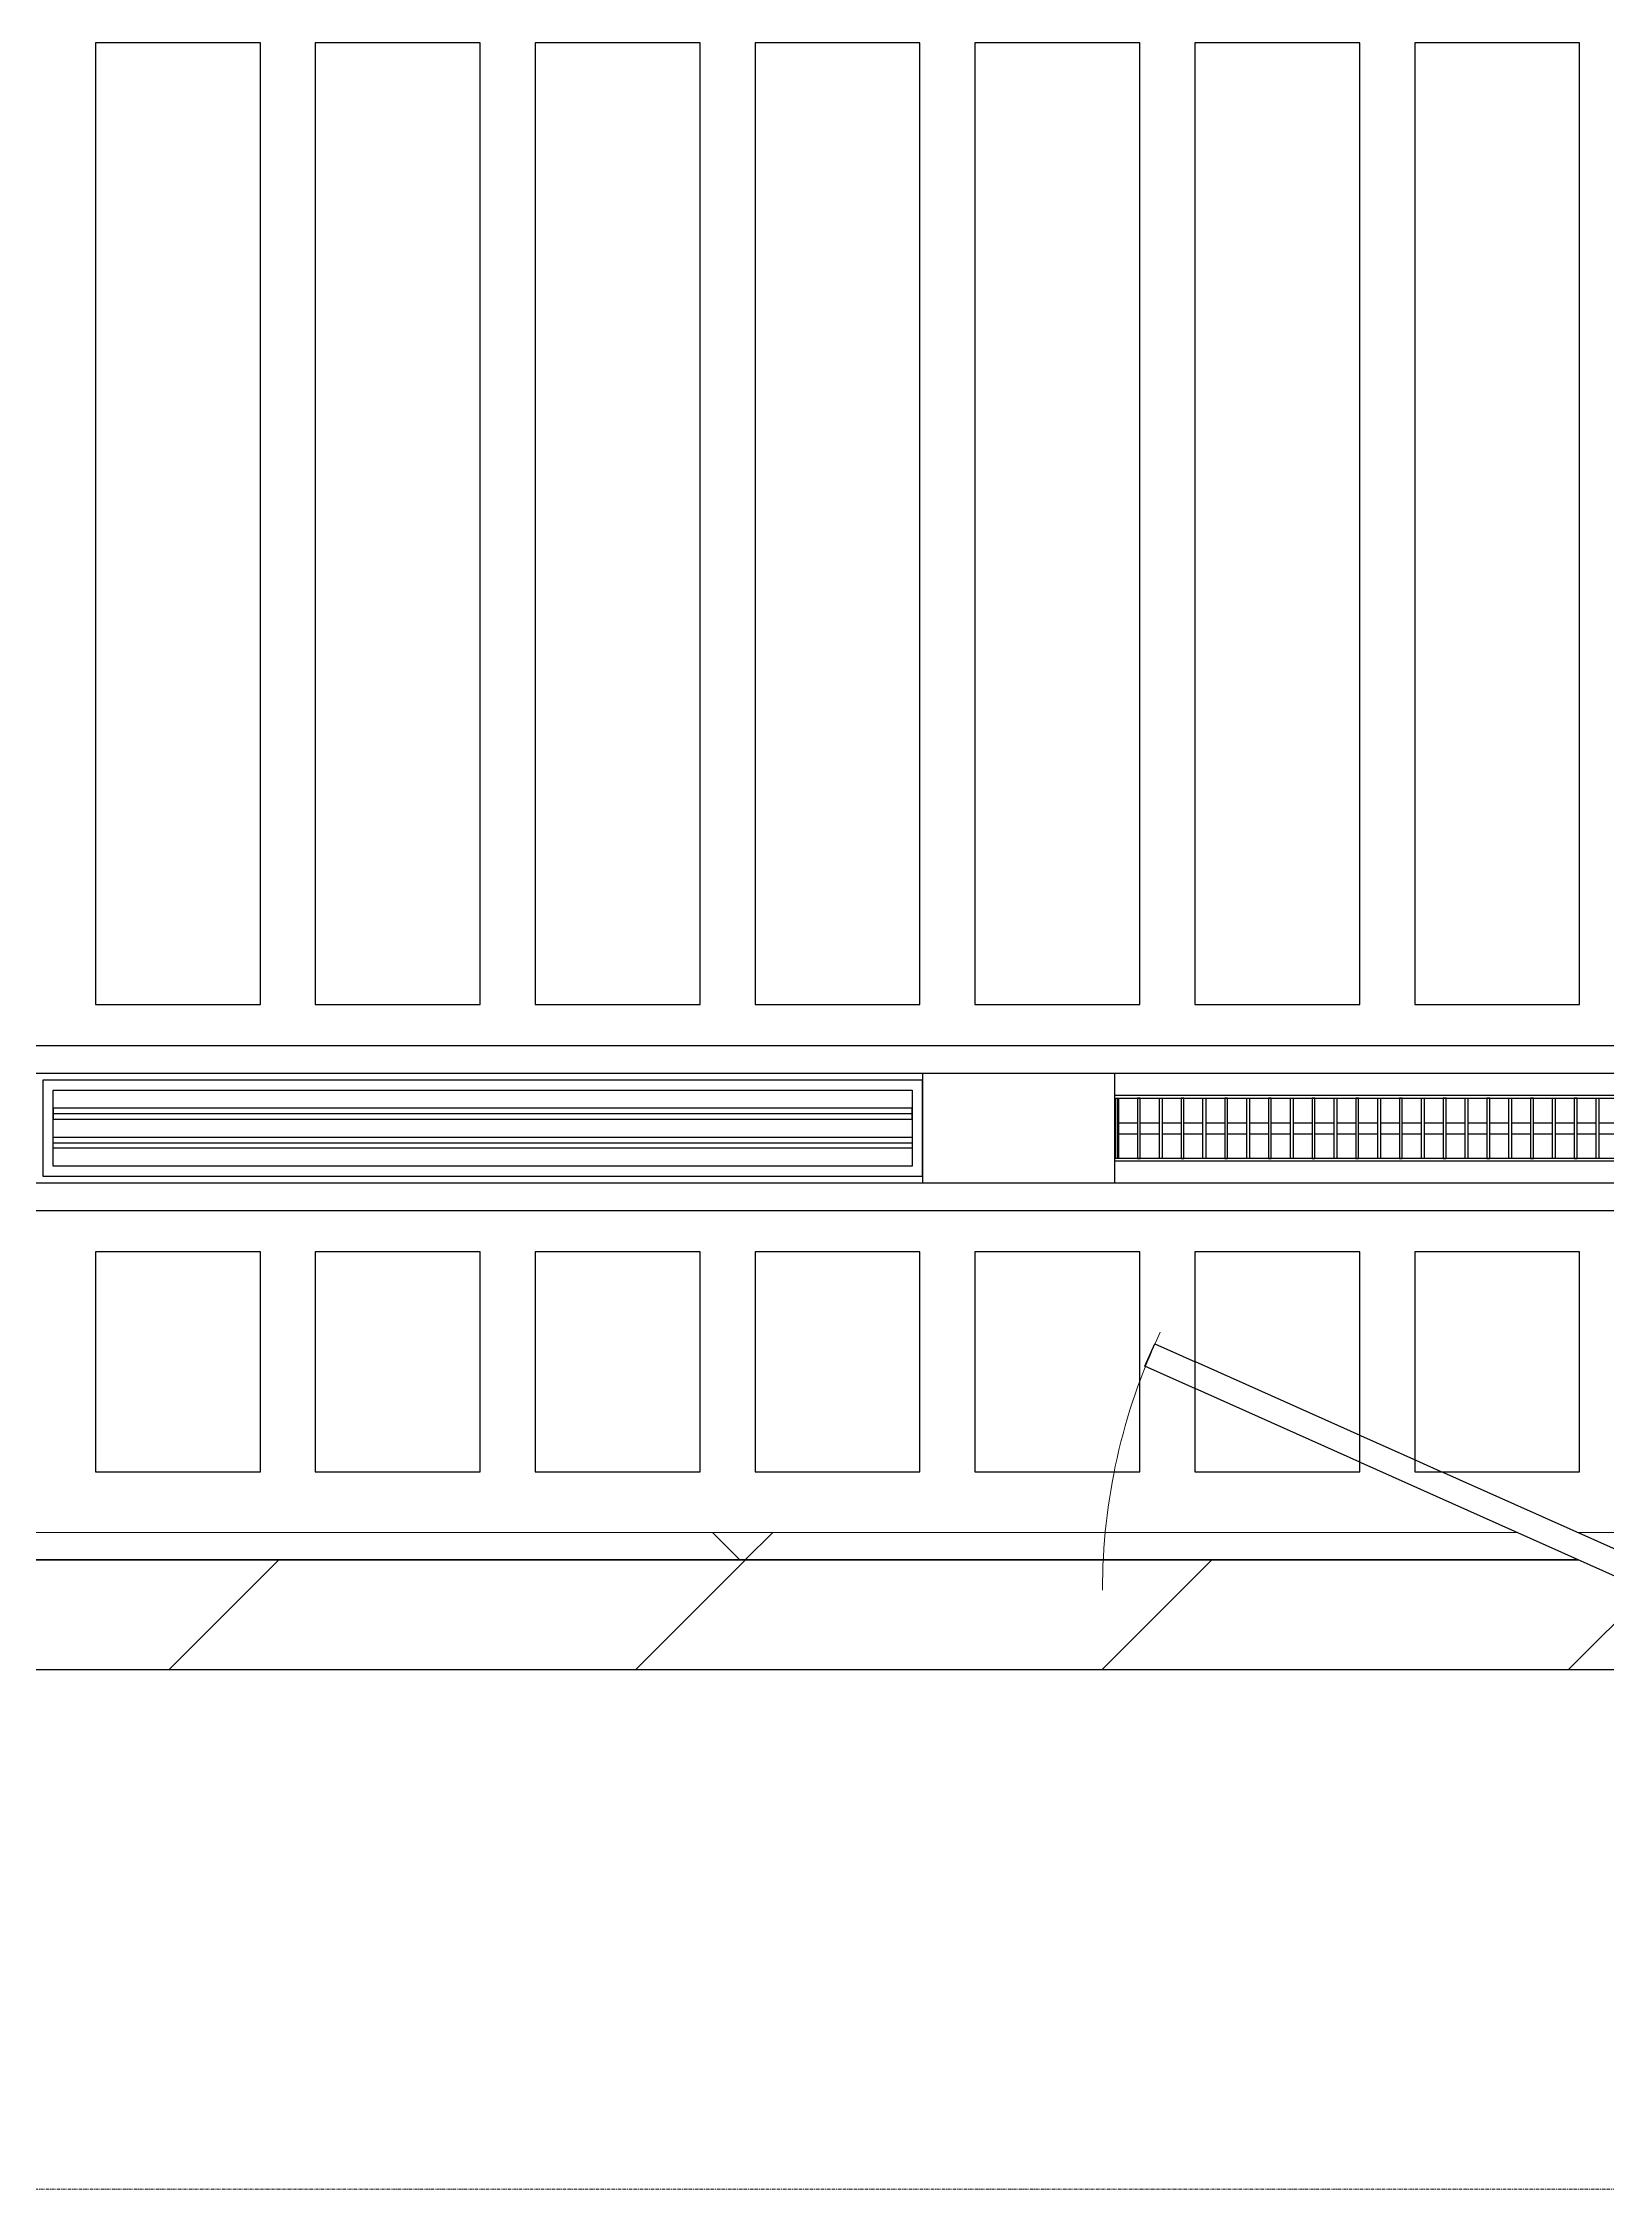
# Model space of a CAD drawing. Header units: millimetres. Extents: x -962357 to -591933, y -35273 to 59420.
# Drawn here: x -865708 to -862862, y -4320 to -414 of the extents above; entities that cross this region are included whole.
import ezdxf
from ezdxf.enums import TextEntityAlignment as Align

# ---------------------------------------------------------------- set-up
doc = ezdxf.new("R2010")
doc.units = ezdxf.units.MM
doc.linetypes.add('DPA_Grid _ Level 100', pattern=[10, 5.5, -1.6, 1.3, -1.6])
for name, color, linetype in [('000 - WIPEOUT', 250, 'Continuous'), ('001 - ASCESSORIES', 251, 'Continuous'), ('A04_TUBE SERIES', 2, 'Continuous'), ('A11_ALU.SOLID SHEET', 2, 'Continuous')]:
    doc.layers.add(name, color=color, linetype=linetype)
for name, color, linetype, lineweight in [('008 - LIGHTING', 1, 'Continuous', 9), ('A-DOOR', 3, 'Continuous', 25), ('A-DOOR-E', 2, 'Continuous', 25), ('A-DOOR-OPNG', 2, 'Continuous', 9), ('A-GLAZ-CURT', 2, 'Continuous', 9), ('A-WALL', 5, 'Continuous', 9), ('A-WALL-FNSH', 2, 'Continuous', 9), ('A-WALL-PATT', 1, 'Continuous', 9), ('S-GRID', 251, 'Continuous', 9)]:
    doc.layers.add(name, color=color, linetype=linetype, lineweight=lineweight)

# ---------------------------------------------------------------- blocks, each defined once
blk = doc.blocks.new('DPA_AC-SG-PI - A1_1200x1300 mm-9434752-4130-01 MULTI-PURPOSE LEVEL - REFLECTED CEILING PLAN')
at = {"layer": 'A-DOOR'}
for p, q in [((-500, 5), (-500, -45)), ((-525, -20), (-475, -20))]:
    blk.add_line(p, q, dxfattribs=at)
for start, end in [(0, 180), (180, 0)]:
    blk.add_arc((-500, -70), 10, start, end, dxfattribs=at)
at = {"layer": 'A-DOOR-E'}
for p, q in [((-575, -11.1), (-556.6, 30)), ((-556.6, 30), (522.8, -452.3)), ((504.5, -493.4), (-575, -11.1)), ((522.8, -452.3), (504.5, -493.4))]:
    blk.add_line(p, q, dxfattribs=at)
at = {"layer": 'A-DOOR-OPNG'}
blk.add_arc((-500, -44.8), 1100, 334.7442, 0, dxfattribs=at)
blk = doc.blocks.new('PPLS-PP19_Custom Tile Pattern - Custom Tile Pattern-V70-4130-01 MULTI-PURPOSE LEVEL - REFLECTED CEILING PLAN')
at = {"layer": 'A-GLAZ-CURT'}
for p, q in [((-300, 0), (300, 0)), ((300, 0), (-300, 0)), ((-134.2, 0), (-140, 0)), ((230.1, 0), (300, 0)), ((-300, -50), (300, -50)), ((300, -50), (-300, -50))]:
    blk.add_line(p, q, dxfattribs=at)
at = {"layer": 'A-GLAZ-CURT', "flags": 128}
for points in [[(-300, 0), (-291.6, 0), (-283.3, 0), (-275.2, 0), (-267.3, 0), (-259.5, 0), (-251.8, 0), (-244.2, 0), (-236.7, 0), (-229.4, 0), (-222.1, 0), (-214.8, 0), (-207.7, 0), (-200.8, 0), (-194, 0), (-187.5, 0), (-181.4, 0)], [(-190.4, 0), (-196.4, 0), (-202.6, 0), (-209, 0), (-215.7, 0), (-222.6, 0), (-229.7, 0), (-237, 0), (-244.4, 0), (-252, 0), (-259.7, 0), (-267.5, 0), (-275.5, 0), (-283.6, 0), (-291.7, 0), (-300, 0)], [(-149.4, 0), (-141.8, 0), (-132.8, 0), (-126.1, 0)]]:
    blk.add_lwpolyline(points, dxfattribs=at)
at = {"layer": 'A-GLAZ-CURT'}
for points, knots in [([(-300, 0), (-284.7, 0), (-236.6, 0), (-176.1, 0), (-138.3, 0), (-124.9, 0)], [-5323.127839, -5323.127839, -5323.127839, -5323.127839, -4502.809032, -2700.551212, -1108.984966, -1108.984966, -1108.984966, -1108.984966]), ([(-159.2, 0), (-159.6, 0), (-163.4, 0), (-174, 0), (-185.6, 0), (-209.8, 0), (-232, 0), (-248.9, 0), (-253.5, 0), (-253.7, 0)], [-2257.973564, -2257.973564, -2257.973564, -2257.973564, -2237.412286, -2029.680487, -1755.085331, -1400.429864, -858.079193, -543.655514, -531.287897, -531.287897, -531.287897, -531.287897]), ([(-143.3, 0), (-144.7, 0), (-149.9, 0), (-162, 0), (-177.9, 0), (-199.5, 0), (-215.4, 0), (-225.5, 0), (-226.7, 0)], [-2390.191866, -2390.191866, -2390.191866, -2390.191866, -2308.929706, -2113.765672, -1763.376603, -1422.553702, -978.033455, -910.549282, -910.549282, -910.549282, -910.549282]), ([(-128, 0), (-130.6, 0), (-136.8, 0), (-144.4, 0), (-147.1, 0)], [-5691.037617, -5691.037617, -5691.037617, -5691.037617, -5508.838257, -5319.88299, -5319.88299, -5319.88299, -5319.88299]), ([(-65.9, 0), (-70.5, 0), (-83.9, 0), (-110.9, 0), (-128.7, 0), (-142.4, 0), (-143.6, 0)], [-7788.403577, -7788.403577, -7788.403577, -7788.403577, -7508.296369, -7004.680444, -6449.282163, -6393.465623, -6393.465623, -6393.465623, -6393.465623]), ([(-118.2, 0), (-119.4, 0), (-122.1, 0), (-125.4, 0), (-127, 0), (-127.4, 0)], [-164.249813, -164.249813, -164.249813, -164.249813, -98.539552, -24.539552, 0, 0, 0, 0]), ([(-126.5, 0), (-122.4, 0), (-108.7, 0), (-90.8, 0), (-77.2, 0), (-72.3, 0)], [-5231.017328, -5231.017328, -5231.017328, -5231.017328, -4994.692869, -4542.524482, -4234.633075, -4234.633075, -4234.633075, -4234.633075]), ([(-125.7, 0), (-125.3, 0), (-120.4, 0), (-107.3, 0), (-90.4, 0), (-75.3, 0), (-68.4, 0), (-65.1, 0), (-63.6, 0)], [-4082.700899, -4082.700899, -4082.700899, -4082.700899, -4054.690705, -3793.097032, -3402.597032, -3144.956779, -3050.982048, -2969.237017, -2969.237017, -2969.237017, -2969.237017]), ([(-114.9, 0), (-108, 0), (-98.7, 0), (-91.2, 0), (-90.5, 0)], [-6773.888853, -6773.888853, -6773.888853, -6773.888853, -6236.997189, -6184.855039, -6184.855039, -6184.855039, -6184.855039]), ([(-58.7, 0), (-59.6, 0), (-65.7, 0), (-81.2, 0), (-99.4, 0), (-111.4, 0), (-113.3, 0)], [-1113.463882, -1113.463882, -1113.463882, -1113.463882, -1060.00838, -740.068933, -229.489605, -123.718209, -123.718209, -123.718209, -123.718209]), ([(-39.2, 0), (-39.7, 0), (-45.3, 0), (-56.2, 0), (-75.6, 0), (-92, 0), (-103.2, 0), (-106.1, 0)], [-1826.829157, -1826.829157, -1826.829157, -1826.829157, -1792.521578, -1466.981642, -1208.454564, -789.402658, -608.943052, -608.943052, -608.943052, -608.943052]), ([(-96.4, 0), (-96.2, 0), (-90.9, 0), (-71.3, 0), (-42.5, 0), (-15.2, 0), (-3.8, 0), (-1, 0)], [-5115.12164, -5115.12164, -5115.12164, -5115.12164, -5103.229623, -4799.173296, -4065.652676, -3589.737505, -3410.081093, -3410.081093, -3410.081093, -3410.081093]), ([(-67.9, 0), (-73, 0), (-81.1, 0), (-89.2, 0), (-91.8, 0)], [-2627.997013, -2627.997013, -2627.997013, -2627.997013, -2193.204658, -1970.99776, -1970.99776, -1970.99776, -1970.99776]), ([(-79.5, 0), (-79.3, 0), (-74.9, 0), (-70.9, 0), (-67.4, 0)], [-1286.743147, -1286.743147, -1286.743147, -1286.743147, -1274.333717, -1073.56893, -1073.56893, -1073.56893, -1073.56893]), ([(-29, 0), (-34, 0), (-43.7, 0), (-55.8, 0), (-63.3, 0), (-65.5, 0)], [-2680.714891, -2680.714891, -2680.714891, -2680.714891, -2413.671296, -2161.752162, -2037.343317, -2037.343317, -2037.343317, -2037.343317]), ([(31.2, 0), (26, 0), (12, 0), (-16.9, 0), (-42.2, 0), (-56.4, 0), (-58.5, 0)], [-4496.803627, -4496.803627, -4496.803627, -4496.803627, -4222.080604, -3745.412743, -2981.410125, -2831.320802, -2831.320802, -2831.320802, -2831.320802]), ([(-49.8, 0), (-48.2, 0), (-45.4, 0), (-42.6, 0), (-41.8, 0)], [-4417.7536, -4417.7536, -4417.7536, -4417.7536, -4321.566175, -4270.495146, -4270.495146, -4270.495146, -4270.495146]), ([(71, 0), (70.7, 0), (65.3, 0), (53.5, 0), (37, 0), (24.1, 0), (12.8, 0), (-2.9, 0), (-20.6, 0), (-32.8, 0), (-42.4, 0), (-47, 0), (-47.8, 0)], [-2966.590051, -2966.590051, -2966.590051, -2966.590051, -2950.589685, -2634.532728, -2313.748533, -2106.613311, -1925.670641, -1617.263037, -1290.787923, -1039.307308, -819.71621, -773.893057, -773.893057, -773.893057, -773.893057]), ([(-45.9, 0), (-43, 0), (-37.8, 0), (-33.6, 0), (-32.3, 0)], [-3487.344885, -3487.344885, -3487.344885, -3487.344885, -3315.260113, -3238.248822, -3238.248822, -3238.248822, -3238.248822]), ([(-31.3, 0), (-28.4, 0), (-17, 0), (8.8, 0), (43.4, 0), (68.5, 0), (77.9, 0), (79.3, 0)], [-6062.162279, -6062.162279, -6062.162279, -6062.162279, -5862.463379, -5340.621928, -4573.028122, -4094.177415, -3998.447461, -3998.447461, -3998.447461, -3998.447461]), ([(2.8, 0), (-4.7, 0), (-14.7, 0), (-28.9, 0), (-31.3, 0)], [-9880.810509, -9880.810509, -9880.810509, -9880.810509, -9424.652049, -9299.586361, -9299.586361, -9299.586361, -9299.586361]), ([(-29, 0), (-28.7, 0), (-27.4, 0), (-24.5, 0), (-22.6, 0)], [-166.548282, -166.548282, -166.548282, -166.548282, -102.06493, 0, 0, 0, 0]), ([(-22.6, 0), (-20.3, 0), (-17, 0), (-12.7, 0), (-10.9, 0), (-9.9, 0)], [-56468.192263, -56468.192263, -56468.192263, -56468.192263, -56344.022017, -56303.229861, -56238.992205, -56238.992205, -56238.992205, -56238.992205]), ([(-21.2, 0), (-19.4, 0), (-11.8, 0), (-1.3, 0), (4.5, 0)], [-2989.152759, -2989.152759, -2989.152759, -2989.152759, -2864.387349, -2490.960632, -2490.960632, -2490.960632, -2490.960632]), ([(0.5, 0), (-2.2, 0), (-6.9, 0), (-11, 0), (-12.4, 0)], [-2679.34943, -2679.34943, -2679.34943, -2679.34943, -2518.50168, -2435.772209, -2435.772209, -2435.772209, -2435.772209]), ([(-3.4, 0), (-0.6, 0), (14, 0), (42.8, 0), (88.7, 0), (120.6, 0), (138.3, 0), (138.5, 0)], [-439.821474, -439.821474, -439.821474, -439.821474, -429.606584, -390.253598, -346.313304, -291.370682, -290.5735, -290.5735, -290.5735, -290.5735]), ([(3.4, 0), (4.6, 0), (8, 0), (16, 0), (22.5, 0), (24.5, 0)], [-211.182196, -211.182196, -211.182196, -211.182196, -206.416616, -198.214427, -187.717507, -187.717507, -187.717507, -187.717507]), ([(103.1, 0), (101.1, 0), (86.3, 0), (63.3, 0), (37, 0), (25.3, 0), (20.9, 0)], [-375.435014, -375.435014, -375.435014, -375.435014, -369.147452, -330.153101, -307.516438, -289.397823, -289.397823, -289.397823, -289.397823]), ([(21.5, 0), (22, 0), (24.6, 0), (31, 0), (39, 0), (48.3, 0), (52.8, 0), (53.9, 0)], [-1992.768506, -1992.768506, -1992.768506, -1992.768506, -1956.422387, -1818.904206, -1645.594513, -1443.202566, -1370.028348, -1370.028348, -1370.028348, -1370.028348]), ([(136.4, 0), (121.7, 0), (86.9, 0), (51.2, 0), (31.2, 0)], [-106.750556, -106.750556, -106.750556, -106.750556, -59.610984, 0, 0, 0, 0]), ([(36.3, 0), (37.8, 0), (46.7, 0), (52.8, 0), (56.3, 0)], [-314.598523, -314.598523, -314.598523, -314.598523, -305.899624, -292.458861, -292.458861, -292.458861, -292.458861]), ([(100.3, 0), (90.4, 0), (75.2, 0), (57.8, 0), (46.5, 0), (41.8, 0), (38.2, 0), (37.3, 0)], [-395.777283, -395.777283, -395.777283, -395.777283, -357.622665, -341.267687, -334.000314, -326.15566, -321.97841, -321.97841, -321.97841, -321.97841]), ([(39, 0), (43.3, 0), (54.4, 0), (67.2, 0), (73, 0)], [-4639.627446, -4639.627446, -4639.627446, -4639.627446, -4353.683244, -3976.823525, -3976.823525, -3976.823525, -3976.823525]), ([(96.7, 0), (97, 0), (100.3, 0), (109, 0), (120.8, 0), (139.9, 0), (160.9, 0), (176.3, 0), (182.7, 0)], [-2253.533331, -2253.533331, -2253.533331, -2253.533331, -2233.599744, -2052.234781, -1843.028543, -1530.39897, -1095.004608, -662.803921, -662.803921, -662.803921, -662.803921]), ([(131.4, 0), (132.9, 0), (139.5, 0), (148, 0), (152.6, 0)], [-625.910216, -625.910216, -625.910216, -625.910216, -618.981161, -603.66234, -603.66234, -603.66234, -603.66234]), ([(162.8, 0), (165.4, 0), (168.7, 0), (170.7, 0), (170.7, 0)], [-111.264224, -111.264224, -111.264224, -111.264224, -56.742688, -55.632112, -55.632112, -55.632112, -55.632112]), ([(300, 0), (286.5, 0), (254.2, 0), (207.1, 0), (179.8, 0), (166.2, 0), (164.9, 0)], [-285.253232, -285.253232, -285.253232, -285.253232, -244.693688, -187.987675, -143.776725, -138.771843, -138.771843, -138.771843, -138.771843]), ([(171.5, 0), (176.5, 0), (188.6, 0), (194.3, 0), (195.7, 0)], [-7971.819559, -7971.819559, -7971.819559, -7971.819559, -7784.112253, -7707.76565, -7707.76565, -7707.76565, -7707.76565]), ([(185.8, 0), (186.9, 0), (192.6, 0), (208.8, 0), (219.4, 0), (230.1, 0)], [-46.257281, -46.257281, -46.257281, -46.257281, -41.623857, -24.459831, 0, 0, 0, 0]), ([(219.8, 0), (225.3, 0), (244.4, 0), (264.9, 0), (276, 0), (279, 0)], [-6915.603924, -6915.603924, -6915.603924, -6915.603924, -6582.165592, -6068.460911, -5859.388289, -5859.388289, -5859.388289, -5859.388289]), ([(286.1, 0), (286.6, 0), (288.3, 0), (293.6, 0), (297.8, 0), (300, 0)], [-4011.010929, -4011.010929, -4011.010929, -4011.010929, -3959.664717, -3862.421465, -3746.95702, -3746.95702, -3746.95702, -3746.95702])]:
    blk.add_open_spline(points, degree=3, knots=knots, dxfattribs=at)
for points in [[(-122.9, 0), (-125.3, 0), (-129.6, 0), (-133.8, 0)], [(-108.5, 0), (-104.3, 0), (-99.2, 0), (-91.5, 0)], [(67.8, 0), (71.7, 0), (75.7, 0), (79.6, 0)]]:
    blk.add_open_spline(points, degree=3, dxfattribs=at)
blk = doc.blocks.new('PPLS-PP19_Custom Tile Pattern - Custom Tile Pattern-V84-4130-01 MULTI-PURPOSE LEVEL - REFLECTED CEILING PLAN')
at = {"layer": 'A-GLAZ-CURT'}
for p, q in [((-300, 0), (300, 0)), ((300, 0), (-300, 0)), ((-134.2, 0), (-140, 0)), ((230.1, 0), (300, 0)), ((-300, -50), (300, -50)), ((300, -50), (-300, -50))]:
    blk.add_line(p, q, dxfattribs=at)
at = {"layer": 'A-GLAZ-CURT', "flags": 128}
for points in [[(-300, 0), (-291.6, 0), (-283.3, 0), (-275.2, 0), (-267.3, 0), (-259.5, 0), (-251.8, 0), (-244.2, 0), (-236.7, 0), (-229.4, 0), (-222.1, 0), (-214.8, 0), (-207.7, 0), (-200.8, 0), (-194, 0), (-187.5, 0), (-181.4, 0)], [(-190.4, 0), (-196.4, 0), (-202.6, 0), (-209, 0), (-215.7, 0), (-222.6, 0), (-229.7, 0), (-237, 0), (-244.4, 0), (-252, 0), (-259.7, 0), (-267.5, 0), (-275.5, 0), (-283.6, 0), (-291.7, 0), (-300, 0)], [(-149.4, 0), (-141.8, 0), (-132.8, 0), (-126.1, 0)]]:
    blk.add_lwpolyline(points, dxfattribs=at)
at = {"layer": 'A-GLAZ-CURT'}
for points, knots in [([(-300, 0), (-284.7, 0), (-236.6, 0), (-192, 0), (-164.2, 0), (-158.6, 0)], [-5323.127839, -5323.127839, -5323.127839, -5323.127839, -4502.809032, -2700.551212, -2217.969933, -2217.969933, -2217.969933, -2217.969933]), ([(-159.2, 0), (-159.6, 0), (-163.4, 0), (-174, 0), (-185.6, 0), (-209.8, 0), (-232, 0), (-248.9, 0), (-253.5, 0), (-253.7, 0)], [-2257.973564, -2257.973564, -2257.973564, -2257.973564, -2237.412286, -2029.680487, -1755.085331, -1400.429864, -858.079193, -543.655514, -531.287897, -531.287897, -531.287897, -531.287897]), ([(-156.1, 0), (-157.1, 0), (-164.6, 0), (-177.9, 0), (-199.5, 0), (-215.4, 0), (-225.5, 0), (-226.7, 0)], [-2162.554546, -2162.554546, -2162.554546, -2162.554546, -2113.765672, -1763.376603, -1422.553702, -978.033455, -910.549282, -910.549282, -910.549282, -910.549282]), ([(-143.3, 0), (-144.7, 0), (-146.8, 0), (-149, 0), (-149.6, 0)], [-2390.191866, -2390.191866, -2390.191866, -2390.191866, -2308.929706, -2276.373206, -2276.373206, -2276.373206, -2276.373206]), ([(-128, 0), (-130.6, 0), (-136.8, 0), (-144.4, 0), (-147.1, 0)], [-5691.037617, -5691.037617, -5691.037617, -5691.037617, -5508.838257, -5319.88299, -5319.88299, -5319.88299, -5319.88299]), ([(-65.9, 0), (-70.5, 0), (-83.9, 0), (-110.9, 0), (-128.7, 0), (-142.4, 0), (-143.6, 0)], [-7788.403577, -7788.403577, -7788.403577, -7788.403577, -7508.296369, -7004.680444, -6449.282163, -6393.465623, -6393.465623, -6393.465623, -6393.465623]), ([(-118.2, 0), (-119.4, 0), (-122.1, 0), (-125.4, 0), (-127, 0), (-127.4, 0)], [-164.249813, -164.249813, -164.249813, -164.249813, -98.539552, -24.539552, 0, 0, 0, 0]), ([(-126.5, 0), (-122.4, 0), (-108.7, 0), (-90.8, 0), (-77.2, 0), (-72.3, 0)], [-5231.017328, -5231.017328, -5231.017328, -5231.017328, -4994.692869, -4542.524482, -4234.633075, -4234.633075, -4234.633075, -4234.633075]), ([(-125.7, 0), (-125.3, 0), (-120.4, 0), (-107.3, 0), (-90.4, 0), (-75.3, 0), (-68.4, 0), (-65.1, 0), (-63.6, 0)], [-4082.700899, -4082.700899, -4082.700899, -4082.700899, -4054.690705, -3793.097032, -3402.597032, -3144.956779, -3050.982048, -2969.237017, -2969.237017, -2969.237017, -2969.237017]), ([(-114.9, 0), (-108, 0), (-98.7, 0), (-91.2, 0), (-90.5, 0)], [-6773.888853, -6773.888853, -6773.888853, -6773.888853, -6236.997189, -6184.855039, -6184.855039, -6184.855039, -6184.855039]), ([(-58.7, 0), (-59.6, 0), (-65.7, 0), (-81.2, 0), (-99.4, 0), (-111.4, 0), (-113.3, 0)], [-1113.463882, -1113.463882, -1113.463882, -1113.463882, -1060.00838, -740.068933, -229.489605, -123.718209, -123.718209, -123.718209, -123.718209]), ([(-39.2, 0), (-39.7, 0), (-45.3, 0), (-56.2, 0), (-75.6, 0), (-92, 0), (-103.2, 0), (-106.1, 0)], [-1826.829157, -1826.829157, -1826.829157, -1826.829157, -1792.521578, -1466.981642, -1208.454564, -789.402658, -608.943052, -608.943052, -608.943052, -608.943052]), ([(-96.4, 0), (-96.2, 0), (-90.9, 0), (-71.3, 0), (-42.5, 0), (-15.2, 0), (-3.8, 0), (-1, 0)], [-5115.12164, -5115.12164, -5115.12164, -5115.12164, -5103.229623, -4799.173296, -4065.652676, -3589.737505, -3410.081093, -3410.081093, -3410.081093, -3410.081093]), ([(-67.9, 0), (-73, 0), (-81.1, 0), (-89.2, 0), (-91.8, 0)], [-2627.997013, -2627.997013, -2627.997013, -2627.997013, -2193.204658, -1970.99776, -1970.99776, -1970.99776, -1970.99776]), ([(-79.5, 0), (-79.3, 0), (-74.9, 0), (-70.9, 0), (-67.4, 0)], [-1286.743147, -1286.743147, -1286.743147, -1286.743147, -1274.333717, -1073.56893, -1073.56893, -1073.56893, -1073.56893]), ([(-29, 0), (-34, 0), (-43.7, 0), (-55.8, 0), (-63.3, 0), (-65.5, 0)], [-2680.714891, -2680.714891, -2680.714891, -2680.714891, -2413.671296, -2161.752162, -2037.343317, -2037.343317, -2037.343317, -2037.343317]), ([(31.2, 0), (26, 0), (12, 0), (-16.9, 0), (-42.2, 0), (-56.4, 0), (-58.5, 0)], [-4496.803627, -4496.803627, -4496.803627, -4496.803627, -4222.080604, -3745.412743, -2981.410125, -2831.320802, -2831.320802, -2831.320802, -2831.320802]), ([(-49.8, 0), (-48.2, 0), (-45.4, 0), (-42.6, 0), (-41.8, 0)], [-4417.7536, -4417.7536, -4417.7536, -4417.7536, -4321.566175, -4270.495146, -4270.495146, -4270.495146, -4270.495146]), ([(71, 0), (70.7, 0), (65.3, 0), (53.5, 0), (37, 0), (24.1, 0), (12.8, 0), (-2.9, 0), (-20.6, 0), (-32.8, 0), (-42.4, 0), (-47, 0), (-47.8, 0)], [-2966.590051, -2966.590051, -2966.590051, -2966.590051, -2950.589685, -2634.532728, -2313.748533, -2106.613311, -1925.670641, -1617.263037, -1290.787923, -1039.307308, -819.71621, -773.893057, -773.893057, -773.893057, -773.893057]), ([(-45.9, 0), (-43, 0), (-37.8, 0), (-33.6, 0), (-32.3, 0)], [-3487.344885, -3487.344885, -3487.344885, -3487.344885, -3315.260113, -3238.248822, -3238.248822, -3238.248822, -3238.248822]), ([(-31.3, 0), (-28.4, 0), (-17, 0), (8.8, 0), (43.4, 0), (68.5, 0), (77.9, 0), (79.3, 0)], [-6062.162279, -6062.162279, -6062.162279, -6062.162279, -5862.463379, -5340.621928, -4573.028122, -4094.177415, -3998.447461, -3998.447461, -3998.447461, -3998.447461]), ([(2.8, 0), (-4.7, 0), (-14.7, 0), (-28.9, 0), (-31.3, 0)], [-9880.810509, -9880.810509, -9880.810509, -9880.810509, -9424.652049, -9299.586361, -9299.586361, -9299.586361, -9299.586361]), ([(-29, 0), (-28.7, 0), (-27.4, 0), (-24.5, 0), (-22.6, 0)], [-166.548282, -166.548282, -166.548282, -166.548282, -102.06493, 0, 0, 0, 0]), ([(-22.6, 0), (-20.3, 0), (-17, 0), (-12.7, 0), (-10.9, 0), (-9.9, 0)], [-56468.192263, -56468.192263, -56468.192263, -56468.192263, -56344.022017, -56303.229861, -56238.992205, -56238.992205, -56238.992205, -56238.992205]), ([(-21.2, 0), (-19.4, 0), (-11.8, 0), (-1.3, 0), (4.5, 0)], [-2989.152759, -2989.152759, -2989.152759, -2989.152759, -2864.387349, -2490.960632, -2490.960632, -2490.960632, -2490.960632]), ([(0.5, 0), (-2.2, 0), (-6.9, 0), (-11, 0), (-12.4, 0)], [-2679.34943, -2679.34943, -2679.34943, -2679.34943, -2518.50168, -2435.772209, -2435.772209, -2435.772209, -2435.772209]), ([(-3.4, 0), (-0.6, 0), (14, 0), (42.8, 0), (88.7, 0), (120.6, 0), (138.3, 0), (138.5, 0)], [-439.821474, -439.821474, -439.821474, -439.821474, -429.606584, -390.253598, -346.313304, -291.370682, -290.5735, -290.5735, -290.5735, -290.5735]), ([(3.4, 0), (4.6, 0), (8, 0), (16, 0), (22.5, 0), (24.5, 0)], [-211.182196, -211.182196, -211.182196, -211.182196, -206.416616, -198.214427, -187.717507, -187.717507, -187.717507, -187.717507]), ([(103.1, 0), (101.1, 0), (86.3, 0), (63.3, 0), (37, 0), (25.3, 0), (20.9, 0)], [-375.435014, -375.435014, -375.435014, -375.435014, -369.147452, -330.153101, -307.516438, -289.397823, -289.397823, -289.397823, -289.397823]), ([(21.5, 0), (22, 0), (24.6, 0), (31, 0), (39, 0), (48.3, 0), (52.8, 0), (53.9, 0)], [-1992.768506, -1992.768506, -1992.768506, -1992.768506, -1956.422387, -1818.904206, -1645.594513, -1443.202566, -1370.028348, -1370.028348, -1370.028348, -1370.028348]), ([(136.4, 0), (121.7, 0), (86.9, 0), (51.2, 0), (31.2, 0)], [-106.750556, -106.750556, -106.750556, -106.750556, -59.610984, 0, 0, 0, 0]), ([(36.3, 0), (37.8, 0), (46.7, 0), (52.8, 0), (56.3, 0)], [-314.598523, -314.598523, -314.598523, -314.598523, -305.899624, -292.458861, -292.458861, -292.458861, -292.458861]), ([(100.3, 0), (90.4, 0), (75.2, 0), (57.8, 0), (46.5, 0), (41.8, 0), (38.2, 0), (37.3, 0)], [-395.777283, -395.777283, -395.777283, -395.777283, -357.622665, -341.267687, -334.000314, -326.15566, -321.97841, -321.97841, -321.97841, -321.97841]), ([(39, 0), (43.3, 0), (54.4, 0), (67.2, 0), (73, 0)], [-4639.627446, -4639.627446, -4639.627446, -4639.627446, -4353.683244, -3976.823525, -3976.823525, -3976.823525, -3976.823525]), ([(96.7, 0), (97, 0), (100.3, 0), (109, 0), (120.8, 0), (139.9, 0), (160.9, 0), (176.3, 0), (182.7, 0)], [-2253.533331, -2253.533331, -2253.533331, -2253.533331, -2233.599744, -2052.234781, -1843.028543, -1530.39897, -1095.004608, -662.803921, -662.803921, -662.803921, -662.803921]), ([(131.4, 0), (132.9, 0), (139.5, 0), (148, 0), (152.6, 0)], [-625.910216, -625.910216, -625.910216, -625.910216, -618.981161, -603.66234, -603.66234, -603.66234, -603.66234]), ([(162.8, 0), (165.4, 0), (168.7, 0), (170.7, 0), (170.7, 0)], [-111.264224, -111.264224, -111.264224, -111.264224, -56.742688, -55.632112, -55.632112, -55.632112, -55.632112]), ([(300, 0), (286.5, 0), (254.2, 0), (207.1, 0), (179.8, 0), (166.2, 0), (164.9, 0)], [-285.253232, -285.253232, -285.253232, -285.253232, -244.693688, -187.987675, -143.776725, -138.771843, -138.771843, -138.771843, -138.771843]), ([(171.5, 0), (176.5, 0), (188.6, 0), (194.3, 0), (195.7, 0)], [-7971.819559, -7971.819559, -7971.819559, -7971.819559, -7784.112253, -7707.76565, -7707.76565, -7707.76565, -7707.76565]), ([(185.8, 0), (186.9, 0), (192.6, 0), (208.8, 0), (219.4, 0), (230.1, 0)], [-46.257281, -46.257281, -46.257281, -46.257281, -41.623857, -24.459831, 0, 0, 0, 0]), ([(219.8, 0), (225.3, 0), (244.4, 0), (264.9, 0), (276, 0), (279, 0)], [-6915.603924, -6915.603924, -6915.603924, -6915.603924, -6582.165592, -6068.460911, -5859.388289, -5859.388289, -5859.388289, -5859.388289]), ([(286.1, 0), (286.6, 0), (288.3, 0), (293.6, 0), (297.8, 0), (300, 0)], [-4011.010929, -4011.010929, -4011.010929, -4011.010929, -3959.664717, -3862.421465, -3746.95702, -3746.95702, -3746.95702, -3746.95702])]:
    blk.add_open_spline(points, degree=3, knots=knots, dxfattribs=at)
for points in [[(-151, 0), (-141.2, 0), (-132.4, 0), (-124.9, 0)], [(-122.9, 0), (-125.3, 0), (-129.6, 0), (-133.8, 0)], [(-108.5, 0), (-104.3, 0), (-99.2, 0), (-91.5, 0)], [(67.8, 0), (71.7, 0), (75.7, 0), (79.6, 0)]]:
    blk.add_open_spline(points, degree=3, dxfattribs=at)
blk = doc.blocks.new('PPLS-PP19_Custom Tile Pattern - Custom Tile Pattern-V72-4130-01 MULTI-PURPOSE LEVEL - REFLECTED CEILING PLAN')
at = {"layer": 'A-GLAZ-CURT'}
for p, q in [((-300, 0), (-146.1, 0)), ((-146.1, 0), (-300, 0)), ((-35.8, 0), (300, 0)), ((300, 0), (-35.8, 0)), ((230.1, 0), (300, 0)), ((-300, -50), (-34.2, -50)), ((-34.2, -50), (-300, -50)), ((76.1, -50), (300, -50)), ((300, -50), (76.1, -50))]:
    blk.add_line(p, q, dxfattribs=at)
at = {"layer": 'A-GLAZ-CURT', "flags": 128}
for points in [[(-300, 0), (-291.6, 0), (-283.3, 0), (-275.2, 0), (-267.3, 0), (-259.5, 0), (-251.8, 0), (-244.2, 0), (-236.7, 0), (-229.4, 0), (-222.1, 0), (-214.8, 0), (-207.7, 0), (-200.8, 0), (-194, 0), (-187.5, 0), (-181.4, 0)], [(-190.4, 0), (-196.4, 0), (-202.6, 0), (-209, 0), (-215.7, 0), (-222.6, 0), (-229.7, 0), (-237, 0), (-244.4, 0), (-252, 0), (-259.7, 0), (-267.5, 0), (-275.5, 0), (-283.6, 0), (-291.7, 0), (-300, 0)]]:
    blk.add_lwpolyline(points, dxfattribs=at)
at = {"layer": 'A-GLAZ-CURT'}
for points, knots in [([(-300, 0), (-284.7, 0), (-236.6, 0), (-188.9, 0), (-158.8, 0), (-151, 0)], [-5323.127839, -5323.127839, -5323.127839, -5323.127839, -4502.809032, -2700.551212, -1996.172939, -1996.172939, -1996.172939, -1996.172939]), ([(-159.2, 0), (-159.6, 0), (-163.4, 0), (-174, 0), (-185.6, 0), (-209.8, 0), (-232, 0), (-248.9, 0), (-253.5, 0), (-253.7, 0)], [-2257.973564, -2257.973564, -2257.973564, -2257.973564, -2237.412286, -2029.680487, -1755.085331, -1400.429864, -858.079193, -543.655514, -531.287897, -531.287897, -531.287897, -531.287897]), ([(-149.6, 0), (-152.7, 0), (-162.6, 0), (-177.9, 0), (-199.5, 0), (-215.4, 0), (-225.5, 0), (-226.7, 0)], [-2276.373206, -2276.373206, -2276.373206, -2276.373206, -2113.765672, -1763.376603, -1422.553702, -978.033455, -910.549282, -910.549282, -910.549282, -910.549282]), ([(-34.6, 0), (-26.3, 0), (-14.4, 0), (-3.8, 0), (-1, 0)], [-4019.024145, -4019.024145, -4019.024145, -4019.024145, -3589.737505, -3410.081093, -3410.081093, -3410.081093, -3410.081093]), ([(71, 0), (70.7, 0), (65.3, 0), (53.5, 0), (37, 0), (24.1, 0), (12.8, 0), (-2.9, 0), (-20.6, 0), (-29.6, 0), (-34, 0), (-34.1, 0)], [-2966.590051, -2966.590051, -2966.590051, -2966.590051, -2950.589685, -2634.532728, -2313.748533, -2106.613311, -1925.670641, -1617.263037, -1290.787923, -1039.307308, -1031.857409, -1031.857409, -1031.857409, -1031.857409]), ([(31.2, 0), (26, 0), (12, 0), (-10.2, 0), (-26.7, 0), (-34, 0)], [-4496.803627, -4496.803627, -4496.803627, -4496.803627, -4222.080604, -3745.412743, -3330.96565, -3330.96565, -3330.96565, -3330.96565]), ([(-31.3, 0), (-28.4, 0), (-17, 0), (8.8, 0), (43.4, 0), (68.5, 0), (77.9, 0), (79.3, 0)], [-6062.162279, -6062.162279, -6062.162279, -6062.162279, -5862.463379, -5340.621928, -4573.028122, -4094.177415, -3998.447461, -3998.447461, -3998.447461, -3998.447461]), ([(2.8, 0), (-4.7, 0), (-14.7, 0), (-28.9, 0), (-31.3, 0)], [-9880.810509, -9880.810509, -9880.810509, -9880.810509, -9424.652049, -9299.586361, -9299.586361, -9299.586361, -9299.586361]), ([(-29, 0), (-28.7, 0), (-27.4, 0), (-24.5, 0), (-22.6, 0)], [-166.548282, -166.548282, -166.548282, -166.548282, -102.06493, 0, 0, 0, 0]), ([(-22.6, 0), (-20.3, 0), (-17, 0), (-12.7, 0), (-10.9, 0), (-9.9, 0)], [-56468.192263, -56468.192263, -56468.192263, -56468.192263, -56344.022017, -56303.229861, -56238.992205, -56238.992205, -56238.992205, -56238.992205]), ([(-21.2, 0), (-19.4, 0), (-11.8, 0), (-1.3, 0), (4.5, 0)], [-2989.152759, -2989.152759, -2989.152759, -2989.152759, -2864.387349, -2490.960632, -2490.960632, -2490.960632, -2490.960632]), ([(0.5, 0), (-2.2, 0), (-6.9, 0), (-11, 0), (-12.4, 0)], [-2679.34943, -2679.34943, -2679.34943, -2679.34943, -2518.50168, -2435.772209, -2435.772209, -2435.772209, -2435.772209]), ([(-3.4, 0), (-0.6, 0), (14, 0), (42.8, 0), (88.7, 0), (120.6, 0), (138.3, 0), (138.5, 0)], [-439.821474, -439.821474, -439.821474, -439.821474, -429.606584, -390.253598, -346.313304, -291.370682, -290.5735, -290.5735, -290.5735, -290.5735]), ([(3.4, 0), (4.6, 0), (8, 0), (16, 0), (22.5, 0), (24.5, 0)], [-211.182196, -211.182196, -211.182196, -211.182196, -206.416616, -198.214427, -187.717507, -187.717507, -187.717507, -187.717507]), ([(103.1, 0), (101.1, 0), (86.3, 0), (63.3, 0), (37, 0), (25.3, 0), (20.9, 0)], [-375.435014, -375.435014, -375.435014, -375.435014, -369.147452, -330.153101, -307.516438, -289.397823, -289.397823, -289.397823, -289.397823]), ([(21.5, 0), (22, 0), (24.6, 0), (31, 0), (39, 0), (48.3, 0), (52.8, 0), (53.9, 0)], [-1992.768506, -1992.768506, -1992.768506, -1992.768506, -1956.422387, -1818.904206, -1645.594513, -1443.202566, -1370.028348, -1370.028348, -1370.028348, -1370.028348]), ([(136.4, 0), (121.7, 0), (86.9, 0), (51.2, 0), (31.2, 0)], [-106.750556, -106.750556, -106.750556, -106.750556, -59.610984, 0, 0, 0, 0]), ([(36.3, 0), (37.8, 0), (46.7, 0), (52.8, 0), (56.3, 0)], [-314.598523, -314.598523, -314.598523, -314.598523, -305.899624, -292.458861, -292.458861, -292.458861, -292.458861]), ([(100.3, 0), (90.4, 0), (75.2, 0), (57.8, 0), (46.5, 0), (41.8, 0), (38.2, 0), (37.3, 0)], [-395.777283, -395.777283, -395.777283, -395.777283, -357.622665, -341.267687, -334.000314, -326.15566, -321.97841, -321.97841, -321.97841, -321.97841]), ([(39, 0), (43.3, 0), (54.4, 0), (67.2, 0), (73, 0)], [-4639.627446, -4639.627446, -4639.627446, -4639.627446, -4353.683244, -3976.823525, -3976.823525, -3976.823525, -3976.823525]), ([(96.7, 0), (97, 0), (100.3, 0), (109, 0), (120.8, 0), (139.9, 0), (160.9, 0), (176.3, 0), (182.7, 0)], [-2253.533331, -2253.533331, -2253.533331, -2253.533331, -2233.599744, -2052.234781, -1843.028543, -1530.39897, -1095.004608, -662.803921, -662.803921, -662.803921, -662.803921]), ([(131.4, 0), (132.9, 0), (139.5, 0), (148, 0), (152.6, 0)], [-625.910216, -625.910216, -625.910216, -625.910216, -618.981161, -603.66234, -603.66234, -603.66234, -603.66234]), ([(162.8, 0), (165.4, 0), (168.7, 0), (170.7, 0), (170.7, 0)], [-111.264224, -111.264224, -111.264224, -111.264224, -56.742688, -55.632112, -55.632112, -55.632112, -55.632112]), ([(300, 0), (286.5, 0), (254.2, 0), (207.1, 0), (179.8, 0), (166.2, 0), (164.9, 0)], [-285.253232, -285.253232, -285.253232, -285.253232, -244.693688, -187.987675, -143.776725, -138.771843, -138.771843, -138.771843, -138.771843]), ([(171.5, 0), (176.5, 0), (188.6, 0), (194.3, 0), (195.7, 0)], [-7971.819559, -7971.819559, -7971.819559, -7971.819559, -7784.112253, -7707.76565, -7707.76565, -7707.76565, -7707.76565]), ([(185.8, 0), (186.9, 0), (192.6, 0), (208.8, 0), (219.4, 0), (230.1, 0)], [-46.257281, -46.257281, -46.257281, -46.257281, -41.623857, -24.459831, 0, 0, 0, 0]), ([(219.8, 0), (225.3, 0), (244.4, 0), (264.9, 0), (276, 0), (279, 0)], [-6915.603924, -6915.603924, -6915.603924, -6915.603924, -6582.165592, -6068.460911, -5859.388289, -5859.388289, -5859.388289, -5859.388289]), ([(286.1, 0), (286.6, 0), (288.3, 0), (293.6, 0), (297.8, 0), (300, 0)], [-4011.010929, -4011.010929, -4011.010929, -4011.010929, -3959.664717, -3862.421465, -3746.95702, -3746.95702, -3746.95702, -3746.95702])]:
    blk.add_open_spline(points, degree=3, knots=knots, dxfattribs=at)
for points in [[(-29, 0), (-31, 0), (-33, 0), (-35, 0)], [(67.8, 0), (71.7, 0), (75.7, 0), (79.6, 0)]]:
    blk.add_open_spline(points, degree=3, dxfattribs=at)
blk = doc.blocks.new('*U612')
at = {"layer": 'A-GLAZ-CURT'}
for name, p in [('PPLS-PP19_Custom Tile Pattern - Custom Tile Pattern-V70-4130-01 MULTI-PURPOSE LEVEL - REFLECTED CEILING PLAN', (-121200, -6705)), ('PPLS-PP19_Custom Tile Pattern - Custom Tile Pattern-V84-4130-01 MULTI-PURPOSE LEVEL - REFLECTED CEILING PLAN', (-120600, -6705)), ('PPLS-PP19_Custom Tile Pattern - Custom Tile Pattern-V70-4130-01 MULTI-PURPOSE LEVEL - REFLECTED CEILING PLAN', (-120000, -6705)), ('PPLS-PP19_Custom Tile Pattern - Custom Tile Pattern-V70-4130-01 MULTI-PURPOSE LEVEL - REFLECTED CEILING PLAN', (-119400, -6705)), ('PPLS-PP19_Custom Tile Pattern - Custom Tile Pattern-V70-4130-01 MULTI-PURPOSE LEVEL - REFLECTED CEILING PLAN', (-118800, -6705)), ('PPLS-PP19_Custom Tile Pattern - Custom Tile Pattern-V72-4130-01 MULTI-PURPOSE LEVEL - REFLECTED CEILING PLAN', (-118200, -6705))]:
    blk.add_blockref(name, p, dxfattribs=at)
blk = doc.blocks.new('*U590')
blk.add_wipeout([(-25, 0), (25, 0), (25, 24947.7), (-25, 24997.7)]).dxf.layer = '000 - WIPEOUT'
at = {"layer": 'A04_TUBE SERIES', "color": 0}
blk.add_lwpolyline([(-25, 0), (25, 0), (25, 24947.7), (-25, 24997.7)], close=True, dxfattribs=at)
at = {"layer": 'Defpoints', "color": 250, "flags": 1}
blk.add_attdef('EXTR.OVL-LENGTH_', (-33.1, -9), '', height=5, dxfattribs=at)
blk = doc.blocks.new('*U591')
blk.add_wipeout([(-25, 0), (25, 0), (25, 25197.7), (-25, 25247.7)]).dxf.layer = '000 - WIPEOUT'
at = {"layer": 'A04_TUBE SERIES', "color": 0}
blk.add_lwpolyline([(-25, 0), (25, 0), (25, 25197.7), (-25, 25247.7)], close=True, dxfattribs=at)
at = {"layer": 'Defpoints', "color": 250, "flags": 1}
blk.add_attdef('EXTR.OVL-LENGTH_', (-33.1, -9), '', height=5, dxfattribs=at)
blk = doc.blocks.new('*U570')
at = {"color": 1}
blk.add_wipeout([(600, -60), (-600, -60), (-600, 60), (600, 60)], dxfattribs=at).dxf.layer = '000 - WIPEOUT'
at = {"layer": '001 - ASCESSORIES', "color": 0}
blk.add_lwpolyline([(600, -60), (-600, -60), (-600, 60), (600, 60)], close=True, dxfattribs=at)
at = {"layer": '001 - ASCESSORIES'}
for points in [[(-593.5, -55), (-598.5, -55), (-598.5, 55), (-593.5, 55)], [(595, -55), (-595, -55), (-595, 55), (595, 55)], [(-558.8, -55), (-553.8, -55), (-553.8, 55), (-558.8, 55)], [(-514, -55), (-519, -55), (-519, 55), (-514, 55)], [(-479.3, -55), (-474.3, -55), (-474.3, 55), (-479.3, 55)], [(-434.6, -55), (-439.6, -55), (-439.6, 55), (-434.6, 55)], [(-399.8, -55), (-394.8, -55), (-394.8, 55), (-399.8, 55)], [(-355.1, -55), (-360.1, -55), (-360.1, 55), (-355.1, 55)], [(-320.4, -55), (-315.4, -55), (-315.4, 55), (-320.4, 55)], [(-275.6, -55), (-280.6, -55), (-280.6, 55), (-275.6, 55)], [(-240.9, -55), (-235.9, -55), (-235.9, 55), (-240.9, 55)], [(-196.2, -55), (-201.2, -55), (-201.2, 55), (-196.2, 55)], [(-161.4, -55), (-156.4, -55), (-156.4, 55), (-161.4, 55)], [(-116.7, -55), (-121.7, -55), (-121.7, 55), (-116.7, 55)], [(-82, -55), (-77, -55), (-77, 55), (-82, 55)], [(-37.2, -55), (-42.2, -55), (-42.2, 55), (-37.2, 55)], [(-2.5, -55), (2.5, -55), (2.5, 55), (-2.5, 55)], [(42.2, -55), (37.2, -55), (37.2, 55), (42.2, 55)], [(77, -55), (82, -55), (82, 55), (77, 55)], [(121.7, -55), (116.7, -55), (116.7, 55), (121.7, 55)], [(156.4, -55), (161.4, -55), (161.4, 55), (156.4, 55)], [(201.2, -55), (196.2, -55), (196.2, 55), (201.2, 55)], [(235.9, -55), (240.9, -55), (240.9, 55), (235.9, 55)], [(280.6, -55), (275.6, -55), (275.6, 55), (280.6, 55)], [(315.4, -55), (320.4, -55), (320.4, 55), (315.4, 55)], [(360.1, -55), (355.1, -55), (355.1, 55), (360.1, 55)], [(394.8, -55), (399.8, -55), (399.8, 55), (394.8, 55)], [(439.6, -55), (434.6, -55), (434.6, 55), (439.6, 55)], [(474.3, -55), (479.3, -55), (479.3, 55), (474.3, 55)], [(519, -55), (514, -55), (514, 55), (519, 55)], [(553.8, -55), (558.8, -55), (558.8, 55), (553.8, 55)], [(598.5, -55), (593.5, -55), (593.5, 55), (598.5, 55)]]:
    blk.add_lwpolyline(points, close=True, dxfattribs=at)
for points in [[(-593.5, 10), (-558.8, 10)], [(-553.8, 10), (-519, 10)], [(-514, 10), (-479.3, 10)], [(-474.3, 10), (-439.6, 10)], [(-434.6, 10), (-399.8, 10)], [(-394.8, 10), (-360.1, 10)], [(-355.1, 10), (-320.4, 10)], [(-315.4, 10), (-280.6, 10)], [(-275.6, 10), (-240.9, 10)], [(-235.9, 10), (-201.2, 10)], [(-196.2, 10), (-161.4, 10)], [(-156.4, 10), (-121.7, 10)], [(-116.7, 10), (-82, 10)], [(-77, 10), (-42.2, 10)], [(-37.2, 10), (-2.5, 10)], [(2.5, 10), (37.2, 10)], [(42.2, 10), (77, 10)], [(82, 10), (116.7, 10)], [(121.7, 10), (156.4, 10)], [(161.4, 10), (196.2, 10)], [(201.2, 10), (235.9, 10)], [(240.9, 10), (275.6, 10)], [(280.6, 10), (315.4, 10)], [(320.4, 10), (355.1, 10)], [(360.1, 10), (394.8, 10)], [(399.8, 10), (434.6, 10)], [(439.6, 10), (474.3, 10)], [(479.3, 10), (514, 10)], [(519, 10), (553.8, 10)], [(558.8, 10), (593.5, 10)], [(-593.5, -10), (-558.8, -10)], [(-553.8, -10), (-519, -10)], [(-514, -10), (-479.3, -10)], [(-474.3, -10), (-439.6, -10)], [(-434.6, -10), (-399.8, -10)], [(-394.8, -10), (-360.1, -10)], [(-355.1, -10), (-320.4, -10)], [(-315.4, -10), (-280.6, -10)], [(-275.6, -10), (-240.9, -10)], [(-235.9, -10), (-201.2, -10)], [(-196.2, -10), (-161.4, -10)], [(-156.4, -10), (-121.7, -10)], [(-116.7, -10), (-82, -10)], [(-77, -10), (-42.2, -10)], [(-37.2, -10), (-2.5, -10)], [(2.5, -10), (37.2, -10)], [(42.2, -10), (77, -10)], [(82, -10), (116.7, -10)], [(121.7, -10), (156.4, -10)], [(161.4, -10), (196.2, -10)], [(201.2, -10), (235.9, -10)], [(240.9, -10), (275.6, -10)], [(280.6, -10), (315.4, -10)], [(320.4, -10), (355.1, -10)], [(360.1, -10), (394.8, -10)], [(399.8, -10), (434.6, -10)], [(439.6, -10), (474.3, -10)], [(479.3, -10), (514, -10)], [(519, -10), (553.8, -10)], [(558.8, -10), (593.5, -10)]]:
    blk.add_lwpolyline(points, dxfattribs=at)
blk = doc.blocks.new('*U526')
at = {"layer": '001 - ASCESSORIES', "color": 0, "linetype": 'ByBlock'}
blk.add_lwpolyline([(800, 87.5), (-800, 87.5), (-800, -87.5), (800, -87.5)], close=True, dxfattribs=at)
at = {"layer": '001 - ASCESSORIES', "linetype": 'ByBlock'}
for points in [[(-781.5, 69), (781.5, 69), (781.5, -69), (-781.5, -69)], [(781.5, 36.3), (-781.5, 36.3), (-781.5, 16.3), (781.5, 16.3)], [(-781.5, -16.3), (781.5, -16.3), (781.5, -36.3), (-781.5, -36.3)]]:
    blk.add_lwpolyline(points, close=True, dxfattribs=at)
for points in [[(781.5, 26.3), (-781.5, 26.3)], [(-781.5, -26.3), (781.5, -26.3)]]:
    blk.add_lwpolyline(points, dxfattribs=at)
blk = doc.blocks.new('*U742')
blk.add_point((0, 0))
at = {"layer": 'Defpoints', "color": 250}
blk.add_text('AL.SHEET-HAT-TYPE-C', height=7, rotation=270, dxfattribs=at).set_placement((15, 0), align=Align.BOTTOM_CENTER)
blk.add_wipeout([(0, -100), (350, -100), (350, 100), (0, 100)]).dxf.layer = '000 - WIPEOUT'
at = {"layer": 'A11_ALU.SOLID SHEET', "color": 0}
blk.add_lwpolyline([(0, -100), (350, -100), (350, 100), (0, 100)], close=True, dxfattribs=at)
blk = doc.blocks.new('*U821')
at = {"color": 3}
for points in [[(-875, 3150), (875, 3150), (875, 2850), (-875, 2850)], [(-875, 2750), (875, 2750), (875, 2450), (-875, 2450)], [(-875, 2350), (875, 2350), (875, 2050), (-875, 2050)], [(-875, 1950), (875, 1950), (875, 1650), (-875, 1650)], [(-875, 1550), (875, 1550), (875, 1250), (-875, 1250)], [(-875, 1150), (875, 1150), (875, 850), (-875, 850)], [(-875, 750), (875, 750), (875, 450), (-875, 450)]]:
    blk.add_wipeout(points, dxfattribs=at).dxf.layer = '000 - WIPEOUT'
at = {"layer": 'A11_ALU.SOLID SHEET', "color": 0, "linetype": 'ByBlock'}
for points in [[(-875, 2850), (875, 2850), (875, 3150), (-875, 3150)], [(-875, 2450), (875, 2450), (875, 2750), (-875, 2750)], [(-875, 2050), (875, 2050), (875, 2350), (-875, 2350)], [(-875, 1650), (875, 1650), (875, 1950), (-875, 1950)], [(-875, 1250), (875, 1250), (875, 1550), (-875, 1550)], [(-875, 850), (875, 850), (875, 1150), (-875, 1150)], [(-875, 450), (875, 450), (875, 750), (-875, 750)]]:
    blk.add_lwpolyline(points, close=True, dxfattribs=at)
blk = doc.blocks.new('*U828')
at = {"color": 3}
for points in [[(-200, 5750), (200, 5750), (200, 5450), (-200, 5450)], [(-200, 5350), (200, 5350), (200, 5050), (-200, 5050)], [(-200, 4950), (200, 4950), (200, 4650), (-200, 4650)], [(-200, 4550), (200, 4550), (200, 4250), (-200, 4250)], [(-200, 4150), (200, 4150), (200, 3850), (-200, 3850)], [(-200, 3750), (200, 3750), (200, 3450), (-200, 3450)], [(-200, 3350), (200, 3350), (200, 3050), (-200, 3050)]]:
    blk.add_wipeout(points, dxfattribs=at).dxf.layer = '000 - WIPEOUT'
at = {"layer": 'A11_ALU.SOLID SHEET', "color": 0, "linetype": 'ByBlock'}
for points in [[(-200, 5450), (200, 5450), (200, 5750), (-200, 5750)], [(-200, 5050), (200, 5050), (200, 5350), (-200, 5350)], [(-200, 4650), (200, 4650), (200, 4950), (-200, 4950)], [(-200, 4250), (200, 4250), (200, 4550), (-200, 4550)], [(-200, 3850), (200, 3850), (200, 4150), (-200, 4150)], [(-200, 3450), (200, 3450), (200, 3750), (-200, 3750)], [(-200, 3050), (200, 3050), (200, 3350), (-200, 3350)]]:
    blk.add_lwpolyline(points, close=True, dxfattribs=at)
blk = doc.blocks.new('*U853')
at = {"layer": 'A11_ALU.SOLID SHEET', "linetype": 'ByBlock', "rotation": 90}
for name, p in [('*U821', (-117782, -4869.5)), ('*U828', (-115182, -6394.5))]:
    blk.add_blockref(name, p, dxfattribs=at)
at = {"layer": 'A11_ALU.SOLID SHEET', "color": 1}
blk.add_blockref('*U742', (-119427.5, -5969.5), dxfattribs=at)
at = {"layer": '008 - LIGHTING'}
for name, p in [('*U526', (-120227.5, -5969.5)), ('*U570', (-118477.5, -5969.5))]:
    blk.add_blockref(name, p, dxfattribs=at)
at = {"layer": 'A04_TUBE SERIES', "linetype": 'ByBlock'}
for name, p, rotation in [('*U590', (-106232, -5844.5), 90.00000000000001), ('*U591', (-106232, -6094.5), 90)]:
    blk.add_blockref(name, p, dxfattribs=dict(at, rotation=rotation))

msp = doc.modelspace()

# ---------------------------------------------------------------- block references
msp.add_blockref('*U853', (-744680, 3580))

# ---------------------------------------------------------------- next in the draw order: hatches: boundary and pattern name
at = {"layer": 'A-WALL-PATT'}
h = msp.add_hatch(dxfattribs=at)
h.set_pattern_fill('FP_3', color=256, style=0, pattern_type=2)
h.set_pattern_definition([(45, (2.4, 1), (-1060.6602, 1060.6602), []), (135, (2.4, 1), (-1060.6602, -1060.6602), [])])
h.paths.add_polyline_path([(-850765, -3175), (-850765, -3125), (-862915.8, -3125), (-862803.9, -3175), (-853825.8, -3175)])
h.paths.add_polyline_path([(-868673.2, -3175), (-866514.2, -3175), (-866626.1, -3125), (-868695, -3125), (-868741.6, -3175)])
h.paths.add_polyline_path([(-866403.9, -3175), (-862914.2, -3175), (-863026.1, -3125), (-866515.8, -3125), (-866426.9, -3164.7)])
h = msp.add_hatch(dxfattribs=at)
h.set_pattern_fill('FP_2', color=256, style=0, pattern_type=2)
h.set_pattern_definition([(45, (2.4, 1), (-424.26407, 424.26407), [])])
h.paths.add_polyline_path([(-850763.9, -3375), (-850565, -3375), (-850565, -3175), (-862803.9, -3175), (-862605, -3263.8), (-862623.4, -3304.9), (-862914.2, -3175), (-866403.9, -3175), (-866205, -3263.8), (-866223.4, -3304.9), (-866514.2, -3175), (-868399.8, -3175), (-868586.3, -3375), (-853825.8, -3375)])
h.paths.add_polyline_path([(-862672.9, -3212), (-862687.1, -3212), (-862680, -3195)])
h.paths.add_polyline_path([(-866272.9, -3212), (-866287.1, -3212), (-866280, -3195)])

# ---------------------------------------------------------------- next in the draw order: linework, layer by layer
at = {"layer": 'A-WALL', "color": 7, "lineweight": 25}
for p, q in [((-866180, -3175), (-863780, -3175)), ((-863780, -3175), (-866180, -3175)), ((-863780, -3175), (-862914.2, -3175)), ((-862914.2, -3175), (-863780, -3175)), ((-863780, -3375), (-866180, -3375)), ((-862580, -3375), (-863780, -3375))]:
    msp.add_line(p, q, dxfattribs=at)
at = {"layer": 'A-WALL-FNSH', "color": 250}
for p, q in [((-866180, -3125), (-863780, -3125)), ((-863780, -3125), (-863026.1, -3125)), ((-862915.8, -3125), (-862580, -3125))]:
    msp.add_line(p, q, dxfattribs=at)
at = {"layer": 'S-GRID', "linetype": 'DPA_Grid _ Level 100'}
msp.add_line((-603146.2, -4320), (-957857, -4320), dxfattribs=at)

# ---------------------------------------------------------------- next in the draw order: block references
msp.add_blockref('*U612', (-744680, 3580))
at = {"layer": 'A-DOOR-E', "rotation": 180}
msp.add_blockref('DPA_AC-SG-PI - A1_1200x1300 mm-9434752-4130-01 MULTI-PURPOSE LEVEL - REFLECTED CEILING PLAN', (-863180, -3275), dxfattribs=at)

doc.saveas('drawing.dxf')
